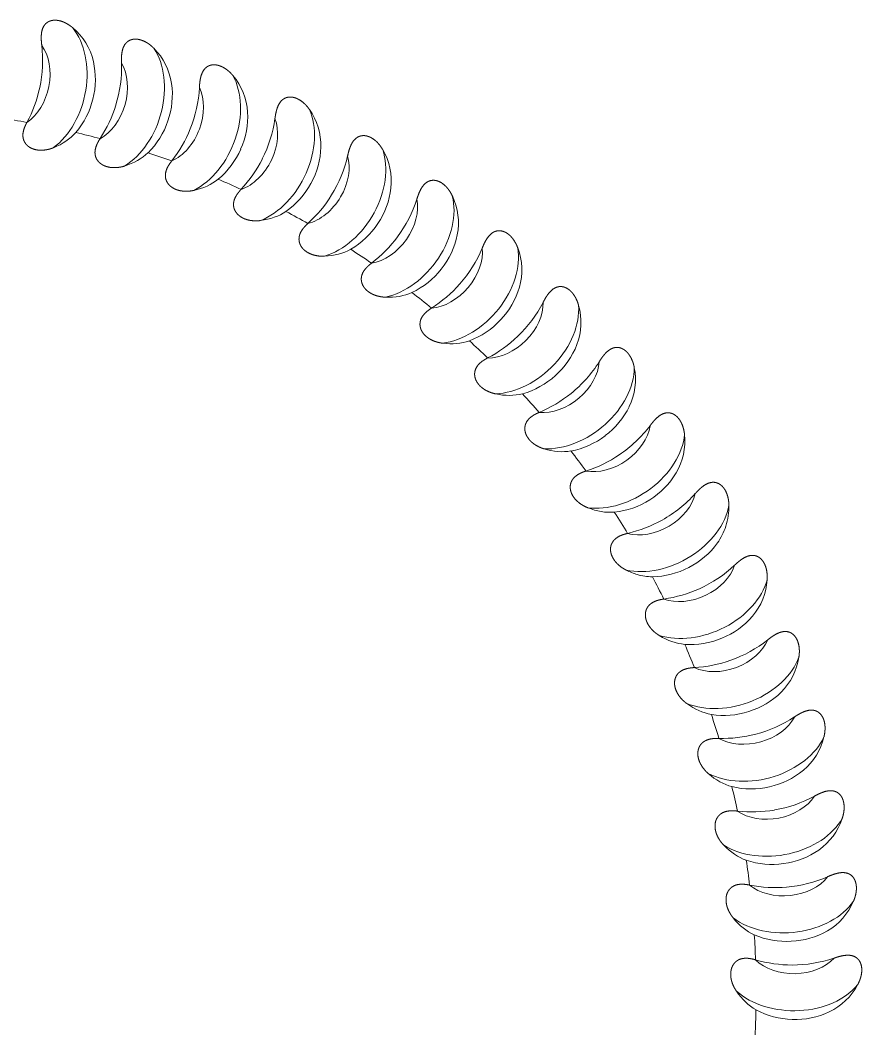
# Model space of a CAD drawing. Extents: x 89 to 513, y -13 to 440.
# Drawn here: x 476.68 to 502.39, y 206.67 to 237.55 of the extents above; entities that cross this region are included whole.
import ezdxf

# ---------------------------------------------------------------- set-up
doc = ezdxf.new("R2010")
doc.units = 0
doc.header["$LTSCALE"] = 7
doc.header["$MEASUREMENT"] = 0
doc.layers.add('8', color=252, linetype='CONTINUOUS', lineweight=15)

msp = doc.modelspace()

# ---------------------------------------------------------------- linework, layer by layer
at = {"layer": '8', "ltscale": 0.000101881}
for p, q in [((476.882, 234.422), (476.884, 234.426)), ((479.119, 233.926), (479.121, 233.93)), ((481.306, 233.243), (481.308, 233.246)), ((483.427, 232.376), (483.429, 232.379)), ((485.467, 231.333), (485.47, 231.336)), ((487.411, 230.121), (487.414, 230.123)), ((489.245, 228.748), (489.248, 228.75)), ((490.956, 227.224), (490.96, 227.226)), ((492.532, 225.561), (492.536, 225.563)), ((493.961, 223.77), (493.965, 223.772)), ((495.233, 221.865), (495.237, 221.866)), ((496.339, 219.858), (496.343, 219.859)), ((497.271, 217.765), (497.275, 217.765)), ((498.022, 215.6), (498.026, 215.6)), ((498.586, 213.38), (498.59, 213.379)), ((498.961, 211.119), (498.965, 211.119)), ((499.142, 208.835), (499.146, 208.834))]:
    msp.add_line(p, q, dxfattribs=at)
at = {"layer": '8'}
for centre, radius, start, end in [((477.053, 235.851), 1.913, 13.2589, 49.8431), ((473.423, 236.323), 3.941, 347.7795, 6.6495), ((479.41, 235.336), 1.913, 8.3941, 44.9782), ((476.542, 235.749), 2.434, 345.4761, 12.8481), ((475.834, 236.114), 3.941, 342.9147, 1.7846), ((481.717, 234.624), 1.911, 3.5097, 40.1304), ((473.305, 236.347), 4.062, 331.7592, 347.7907), ((478.893, 235.278), 2.434, 340.6113, 7.9832), ((478.218, 235.701), 3.941, 338.0498, 356.9197), ((476.512, 235.71), 2.454, 319.49, 346.5326), ((475.719, 236.148), 4.062, 326.8944, 342.9259), ((481.195, 234.608), 2.434, 335.7464, 3.1183), ((483.954, 233.717), 1.911, 358.6449, 35.2655), ((472.168, 207.844), 26.996, 79.9393, 81.5667), ((478.86, 235.241), 2.454, 314.6251, 341.6677), ((480.558, 235.088), 3.941, 333.1849, 352.0549), ((472.168, 207.844), 26.996, 75.0745, 76.7018), ((478.106, 235.745), 4.062, 322.0295, 338.061), ((472.168, 207.844), 26.996, 70.2096, 71.837), ((481.159, 234.575), 2.454, 309.7603, 336.8029), ((483.433, 233.746), 2.434, 330.8815, 358.2535), ((486.106, 232.625), 1.911, 353.78, 30.4006), ((480.451, 235.141), 4.062, 317.1646, 333.1961), ((482.839, 234.278), 3.941, 328.3201, 347.19), ((472.168, 207.844), 26.996, 65.3447, 66.9721), ((483.394, 233.716), 2.454, 304.8954, 331.938), ((485.589, 232.698), 2.434, 326.0167, 353.3886), ((482.736, 234.34), 4.062, 312.2998, 328.3313), ((485.042, 233.278), 3.941, 323.4552, 342.3251), ((488.155, 231.353), 1.913, 348.9346, 25.5188), ((472.168, 207.844), 26.996, 60.4799, 62.1072), ((485.547, 232.671), 2.454, 300.0305, 327.0731), ((484.945, 233.349), 4.062, 307.4349, 323.4664), ((487.648, 231.47), 2.434, 321.1518, 348.5237), ((472.168, 207.844), 26.996, 55.615, 57.2424), ((487.152, 232.094), 3.941, 318.5903, 337.4603), ((490.093, 229.913), 1.911, 344.0503, 20.6709), ((487.605, 231.447), 2.454, 295.1657, 322.2083), ((487.062, 232.173), 4.062, 302.57, 318.6015), ((472.168, 207.844), 26.996, 50.7501, 52.3775), ((489.596, 230.072), 2.434, 316.2869, 343.6589), ((489.155, 230.736), 3.941, 313.7255, 332.5954), ((491.9, 228.313), 1.911, 339.1854, 15.806), ((489.551, 230.053), 2.454, 290.3008, 317.3434), ((472.168, 207.844), 26.996, 45.8853, 47.5126), ((489.071, 230.822), 4.062, 297.7052, 313.7367), ((491.418, 228.514), 2.434, 311.4221, 338.794), ((491.035, 229.213), 3.941, 308.8606, 327.7305), ((491.371, 228.498), 2.454, 285.4359, 312.4785), ((493.565, 226.566), 1.911, 334.3205, 10.9412), ((472.168, 207.844), 26.996, 41.0204, 42.6478), ((490.959, 229.306), 4.062, 292.8403, 308.8718), ((493.102, 226.807), 2.434, 306.5572, 333.9291), ((492.779, 227.536), 3.941, 303.9957, 322.8657), ((493.054, 226.795), 2.454, 280.5711, 307.6137), ((495.075, 224.684), 1.911, 329.4557, 6.0763), ((472.168, 207.844), 26.996, 36.1555, 37.7829), ((492.711, 227.635), 4.062, 287.9754, 304.007), ((494.634, 224.963), 2.434, 301.6924, 329.0643), ((494.375, 225.717), 3.941, 299.1309, 318.0008), ((494.586, 224.956), 2.454, 275.7062, 302.7488), ((496.407, 222.682), 1.925, 341.9827, 1.1651), ((472.168, 207.844), 26.996, 31.2907, 32.918), ((494.316, 225.822), 4.062, 283.1106, 299.1421), ((496.382, 222.7), 1.954, 324.7744, 341.6886), ((496.005, 222.996), 2.434, 296.8275, 324.1994), ((495.957, 222.992), 2.453, 270.821, 297.8761), ((495.811, 223.769), 3.941, 294.266, 313.136), ((496.099, 222.516), 1.99, 242.9439, 253.4586), ((495.998, 222.164), 1.624, 253.3349, 269.8025), ((472.168, 207.844), 26.996, 26.4258, 28.0532), ((497.59, 220.571), 1.913, 319.7454, 356.3296), ((495.761, 223.879), 4.062, 278.2457, 294.2772), ((497.204, 220.92), 2.434, 291.9626, 319.3346), ((497.155, 220.921), 2.454, 265.9765, 293.0191), ((472.168, 207.844), 26.996, 21.561, 23.1883), ((497.076, 221.707), 3.941, 289.4012, 308.2711), ((498.579, 218.368), 1.911, 314.8611, 351.4817), ((497.035, 221.82), 4.062, 273.3808, 289.4124), ((498.223, 218.75), 2.434, 287.0978, 314.4697), ((498.174, 218.755), 2.454, 261.1116, 288.1542), ((472.168, 207.844), 26.996, 16.6961, 18.3235), ((498.162, 219.545), 3.941, 284.5363, 303.4062), ((498.131, 219.661), 4.062, 268.516, 284.5475), ((499.377, 216.091), 1.911, 309.9962, 346.6169), ((499.054, 216.501), 2.434, 282.2329, 309.6048), ((499.006, 216.51), 2.454, 256.2468, 283.2894), ((472.168, 207.844), 26.996, 11.8312, 13.4586), ((499.061, 217.298), 3.941, 279.6714, 298.5414), ((499.04, 217.416), 4.062, 263.6511, 279.6826), ((499.978, 213.753), 1.911, 305.1313, 341.752), ((499.691, 214.19), 2.434, 277.368, 304.74), ((472.168, 207.844), 26.996, 6.9664, 8.5937), ((499.644, 214.203), 2.454, 251.3819, 278.4245), ((499.765, 214.983), 3.941, 274.8066, 293.6765), ((499.754, 215.103), 4.062, 258.7862, 274.8178), ((500.379, 211.374), 1.911, 300.2665, 336.8871), ((500.13, 211.833), 2.434, 272.5032, 299.8751), ((500.084, 211.85), 2.454, 246.517, 273.5596), ((472.168, 207.844), 26.996, 2.1015, 3.7289), ((500.271, 212.737), 4.062, 253.9214, 269.9529), ((500.271, 212.617), 3.941, 269.9417, 288.8116), ((500.577, 208.968), 1.911, 295.4016, 332.0223), ((472.168, 207.844), 26.996, 357.2366, 358.864), ((500.323, 209.468), 2.454, 241.6522, 268.6948), ((500.367, 209.446), 2.433, 267.6472, 295.0311)]:
    msp.add_arc(centre, radius, start, end, dxfattribs=at)
at = {"layer": '8', "extrusion": (0, 0, -1)}
for centre, major_axis, ratio, start_param, end_param in [((477.096, 235.579), (0.474, 2.199), 0.707107, 0.525345, 2.467109), ((476.543, 235.698), (0.305, 1.417), 0.707107, 0.56516, 2.51657), ((479.43, 235.061), (0.659, 2.151), 0.707107, 0.525345, 2.467109), ((478.889, 235.226), (0.425, 1.386), 0.707107, 0.56516, 2.51657), ((481.712, 234.347), (0.839, 2.088), 0.707107, 0.525345, 2.467109), ((481.187, 234.558), (0.541, 1.345), 0.707107, 0.56516, 2.51657), ((483.925, 233.442), (1.013, 2.009), 0.707107, 0.525345, 2.467109), ((483.42, 233.697), (0.653, 1.295), 0.707107, 0.56516, 2.51657), ((475.572, 235.926), (-3.01, 1.505), 0.646161, 3.309364, 3.663224), ((477.941, 235.536), (-2.871, 1.755), 0.646161, 3.309364, 3.663224), ((486.054, 232.353), (1.18, 1.916), 0.707107, 0.525345, 2.467109), ((485.572, 232.649), (0.76, 1.235), 0.707107, 0.56516, 2.51657), ((480.269, 234.946), (-2.712, 1.992), 0.646161, 3.309364, 3.663224), ((487.627, 231.423), (0.862, 1.166), 0.707107, 0.56516, 2.51657), ((488.082, 231.087), (1.338, 1.809), 0.707107, 0.525345, 2.467109), ((482.538, 234.162), (-2.534, 2.215), 0.646161, 3.309364, 3.663224), ((484.733, 233.187), (-2.337, 2.422), 0.646161, 3.309364, 3.663224), ((489.571, 230.027), (0.958, 1.088), 0.707107, 0.56516, 2.51657), ((489.996, 229.653), (1.487, 1.689), 0.707107, 0.525345, 2.467109), ((486.836, 232.03), (-2.123, 2.611), 0.646161, 3.309364, 3.663224), ((491.39, 228.471), (1.047, 1.003), 0.707107, 0.56516, 2.51657), ((491.781, 228.063), (1.624, 1.557), 0.707107, 0.525345, 2.467109), ((488.835, 230.699), (-1.894, 2.782), 0.646161, 3.309364, 3.663224), ((493.07, 226.767), (1.128, 0.911), 0.707107, 0.56516, 2.51657), ((493.425, 226.327), (1.751, 1.413), 0.707107, 0.525345, 2.467109), ((490.713, 229.204), (-1.651, 2.933), 0.646161, 3.309364, 3.663224), ((494.599, 224.926), (1.201, 0.812), 0.707107, 0.56516, 2.51657), ((494.916, 224.457), (1.864, 1.26), 0.707107, 0.525345, 2.467109), ((492.458, 227.554), (-1.396, 3.062), 0.646161, 3.309364, 3.663224), ((495.967, 222.962), (1.266, 0.707), 0.707107, 0.56516, 2.51657), ((496.243, 222.468), (1.964, 1.097), 0.707107, 0.525345, 2.467109), ((494.056, 225.762), (-1.132, 3.169), 0.646161, 3.309364, 3.663224), ((497.163, 220.889), (1.321, 0.597), 0.707107, 0.56516, 2.51657), ((497.396, 220.374), (2.05, 0.927), 0.707107, 0.525345, 2.467109), ((496.769, 221.805), (-0.58, 3.315), 0.646161, 3.309364, 3.663224), ((498.18, 218.722), (1.367, 0.483), 0.707107, 0.56516, 2.51657), ((498.368, 218.189), (2.121, 0.75), 0.707107, 0.525345, 2.467109), ((497.865, 219.669), (-0.296, 3.352), 0.646161, 3.309364, 3.663224), ((499.008, 216.477), (1.403, 0.365), 0.707107, 0.56516, 2.51657), ((499.151, 215.93), (2.177, 0.567), 0.707107, 0.525345, 2.467109), ((498.775, 217.447), (-0.011, 3.365), 0.646161, 3.309364, 3.663224), ((499.644, 214.17), (1.429, 0.245), 0.707107, 0.56516, 2.51657), ((499.74, 213.612), (2.218, 0.38), 0.707107, 0.525345, 2.467109), ((499.493, 215.156), (0.274, 3.354), 0.646161, 3.309364, 3.663224), ((500.081, 211.817), (1.445, 0.123), 0.707107, 0.56516, 2.51657), ((500.129, 211.253), (2.242, 0.191), 0.707107, 0.525345, 2.467109), ((500.015, 212.812), (0.558, 3.319), 0.646161, 3.309364, 3.663224), ((500.318, 209.435), (1.45, 0), 0.707107, 0.56516, 2.51657), ((500.318, 208.87), (2.25, 0), 0.707107, 0.525345, 2.467109), ((500.336, 210.433), (0.837, 3.26), 0.646161, 3.309364, 3.663224)]:
    msp.add_ellipse(centre, major_axis=major_axis, ratio=ratio, start_param=start_param, end_param=end_param, dxfattribs=at)
at = {"layer": '8'}
for points, knots in [([(478.286, 237.313), (478.231, 237.361), (478.172, 237.404), (478.109, 237.443), (478.01, 237.493), (477.906, 237.525), (477.871, 237.534), (477.801, 237.546), (477.73, 237.549), (477.696, 237.547), (477.64, 237.539), (477.587, 237.522), (477.567, 237.514), (477.502, 237.483), (477.447, 237.437), (477.415, 237.398), (477.337, 237.265), (477.315, 237.105), (477.316, 236.994), (477.325, 236.886), (477.338, 236.779)], [0, 0, 0, 0, 0, 0, 0.579361, 0.579361, 0.579361, 0.869761, 0.869761, 0.869761, 1.159406, 1.159406, 1.159406, 1.345852, 1.345852, 1.345852, 1.799901, 1.799901, 1.799901, 2.762825, 2.762825, 2.762825, 2.762825, 2.762825, 2.762825]), ([(480.763, 236.688), (480.712, 236.74), (480.657, 236.788), (480.598, 236.833), (480.504, 236.89), (480.403, 236.931), (480.368, 236.943), (480.299, 236.962), (480.229, 236.97), (480.195, 236.971), (480.138, 236.968), (480.084, 236.955), (480.064, 236.949), (479.996, 236.924), (479.938, 236.882), (479.903, 236.847), (479.814, 236.72), (479.778, 236.563), (479.77, 236.452), (479.77, 236.344), (479.773, 236.236)], [0, 0, 0, 0, 0, 0, 0.579361, 0.579361, 0.579361, 0.869761, 0.869761, 0.869761, 1.159406, 1.159406, 1.159406, 1.345852, 1.345852, 1.345852, 1.799901, 1.799901, 1.799901, 2.762825, 2.762825, 2.762825, 2.762825, 2.762825, 2.762825]), ([(483.178, 235.856), (483.132, 235.911), (483.081, 235.964), (483.026, 236.013), (482.937, 236.079), (482.84, 236.128), (482.807, 236.143), (482.739, 236.167), (482.67, 236.181), (482.636, 236.185), (482.579, 236.187), (482.525, 236.179), (482.504, 236.175), (482.434, 236.155), (482.372, 236.119), (482.335, 236.086), (482.235, 235.968), (482.186, 235.814), (482.169, 235.704), (482.159, 235.597), (482.153, 235.489)], [0, 0, 0, 0, 0, 0, 0.579361, 0.579361, 0.579361, 0.869761, 0.869761, 0.869761, 1.159406, 1.159406, 1.159406, 1.345852, 1.345852, 1.345852, 1.799901, 1.799901, 1.799901, 2.762825, 2.762825, 2.762825, 2.762825, 2.762825, 2.762825]), ([(485.514, 234.821), (485.473, 234.881), (485.426, 234.937), (485.375, 234.991), (485.292, 235.064), (485.2, 235.121), (485.168, 235.139), (485.103, 235.169), (485.035, 235.189), (485.001, 235.195), (484.945, 235.202), (484.89, 235.199), (484.869, 235.196), (484.798, 235.182), (484.733, 235.152), (484.693, 235.122), (484.584, 235.013), (484.522, 234.864), (484.495, 234.756), (484.477, 234.649), (484.462, 234.543)], [0, 0, 0, 0, 0, 0, 0.579361, 0.579361, 0.579361, 0.869761, 0.869761, 0.869761, 1.159406, 1.159406, 1.159406, 1.345852, 1.345852, 1.345852, 1.799901, 1.799901, 1.799901, 2.762825, 2.762825, 2.762825, 2.762825, 2.762825, 2.762825]), ([(476.882, 234.422), (476.858, 234.378), (476.836, 234.332), (476.813, 234.281), (476.787, 234.208), (476.77, 234.13), (476.767, 234.108), (476.761, 234.066), (476.761, 234.025), (476.761, 234.007), (476.766, 233.952), (476.777, 233.905), (476.787, 233.876), (476.827, 233.784), (476.882, 233.724), (476.923, 233.689), (477.032, 233.62), (477.149, 233.586), (477.219, 233.574), (477.355, 233.568), (477.496, 233.588), (477.562, 233.603), (477.629, 233.624), (477.697, 233.651)], [0, 0, 0, 0, 0, 0, 0.515581, 0.515581, 0.515581, 0.701027, 0.701027, 0.701027, 0.891334, 0.891334, 0.891334, 1.23864, 1.23864, 1.23864, 2.213092, 2.213092, 2.213092, 3.625906, 3.625906, 3.625906, 4.848673, 4.848673, 4.848673, 4.848673, 4.848673, 4.848673]), ([(479.119, 233.926), (479.092, 233.885), (479.065, 233.841), (479.038, 233.792), (479.006, 233.722), (478.983, 233.645), (478.977, 233.624), (478.969, 233.582), (478.964, 233.541), (478.963, 233.523), (478.963, 233.468), (478.97, 233.42), (478.978, 233.391), (479.01, 233.295), (479.06, 233.231), (479.098, 233.193), (479.2, 233.114), (479.314, 233.07), (479.383, 233.053), (479.518, 233.035), (479.66, 233.044), (479.727, 233.053), (479.796, 233.068), (479.866, 233.09)], [0, 0, 0, 0, 0, 0, 0.515581, 0.515581, 0.515581, 0.701027, 0.701027, 0.701027, 0.891334, 0.891334, 0.891334, 1.23864, 1.23864, 1.23864, 2.213092, 2.213092, 2.213092, 3.625906, 3.625906, 3.625906, 4.848673, 4.848673, 4.848673, 4.848673, 4.848673, 4.848673]), ([(487.754, 233.592), (487.717, 233.655), (487.676, 233.715), (487.63, 233.773), (487.553, 233.853), (487.466, 233.918), (487.436, 233.938), (487.374, 233.973), (487.308, 233.999), (487.275, 234.009), (487.219, 234.02), (487.164, 234.021), (487.143, 234.02), (487.071, 234.013), (487.004, 233.988), (486.961, 233.962), (486.843, 233.862), (486.769, 233.719), (486.733, 233.614), (486.706, 233.509), (486.682, 233.404)], [0, 0, 0, 0, 0, 0, 0.579361, 0.579361, 0.579361, 0.869761, 0.869761, 0.869761, 1.159406, 1.159406, 1.159406, 1.345852, 1.345852, 1.345852, 1.799901, 1.799901, 1.799901, 2.762825, 2.762825, 2.762825, 2.762825, 2.762825, 2.762825]), ([(481.306, 233.243), (481.275, 233.204), (481.245, 233.162), (481.214, 233.116), (481.176, 233.049), (481.146, 232.974), (481.139, 232.953), (481.127, 232.912), (481.119, 232.872), (481.117, 232.854), (481.112, 232.8), (481.115, 232.751), (481.12, 232.721), (481.144, 232.623), (481.188, 232.555), (481.222, 232.514), (481.318, 232.427), (481.428, 232.373), (481.495, 232.35), (481.628, 232.321), (481.77, 232.317), (481.838, 232.321), (481.907, 232.33), (481.979, 232.346)], [0, 0, 0, 0, 0, 0, 0.515581, 0.515581, 0.515581, 0.701027, 0.701027, 0.701027, 0.891334, 0.891334, 0.891334, 1.23864, 1.23864, 1.23864, 2.213092, 2.213092, 2.213092, 3.625906, 3.625906, 3.625906, 4.848673, 4.848673, 4.848673, 4.848673, 4.848673, 4.848673]), ([(489.881, 232.177), (489.85, 232.243), (489.814, 232.307), (489.773, 232.368), (489.704, 232.454), (489.622, 232.526), (489.594, 232.549), (489.535, 232.59), (489.471, 232.621), (489.439, 232.633), (489.385, 232.649), (489.33, 232.655), (489.309, 232.656), (489.236, 232.655), (489.168, 232.635), (489.123, 232.613), (488.997, 232.524), (488.91, 232.387), (488.866, 232.285), (488.83, 232.184), (488.797, 232.081)], [0, 0, 0, 0, 0, 0, 0.579361, 0.579361, 0.579361, 0.869761, 0.869761, 0.869761, 1.159406, 1.159406, 1.159406, 1.345852, 1.345852, 1.345852, 1.799901, 1.799901, 1.799901, 2.762825, 2.762825, 2.762825, 2.762825, 2.762825, 2.762825]), ([(483.427, 232.376), (483.393, 232.34), (483.359, 232.301), (483.324, 232.257), (483.281, 232.194), (483.245, 232.122), (483.236, 232.102), (483.22, 232.062), (483.209, 232.023), (483.205, 232.005), (483.196, 231.951), (483.195, 231.902), (483.197, 231.872), (483.213, 231.773), (483.251, 231.701), (483.282, 231.657), (483.37, 231.562), (483.474, 231.5), (483.54, 231.471), (483.669, 231.43), (483.811, 231.415), (483.879, 231.413), (483.949, 231.416), (484.021, 231.425)], [0, 0, 0, 0, 0, 0, 0.515581, 0.515581, 0.515581, 0.701027, 0.701027, 0.701027, 0.891334, 0.891334, 0.891334, 1.23864, 1.23864, 1.23864, 2.213092, 2.213092, 2.213092, 3.625906, 3.625906, 3.625906, 4.848673, 4.848673, 4.848673, 4.848673, 4.848673, 4.848673]), ([(485.467, 231.333), (485.43, 231.3), (485.393, 231.264), (485.354, 231.223), (485.306, 231.164), (485.264, 231.095), (485.253, 231.076), (485.234, 231.037), (485.22, 230.999), (485.215, 230.982), (485.201, 230.929), (485.195, 230.88), (485.195, 230.85), (485.203, 230.75), (485.234, 230.675), (485.261, 230.629), (485.341, 230.527), (485.44, 230.456), (485.502, 230.421), (485.628, 230.37), (485.768, 230.343), (485.835, 230.335), (485.905, 230.332), (485.979, 230.335)], [0, 0, 0, 0, 0, 0, 0.515581, 0.515581, 0.515581, 0.701027, 0.701027, 0.701027, 0.891334, 0.891334, 0.891334, 1.23864, 1.23864, 1.23864, 2.213092, 2.213092, 2.213092, 3.625906, 3.625906, 3.625906, 4.848673, 4.848673, 4.848673, 4.848673, 4.848673, 4.848673]), ([(491.881, 230.587), (491.856, 230.656), (491.825, 230.722), (491.79, 230.787), (491.728, 230.878), (491.653, 230.957), (491.626, 230.982), (491.571, 231.028), (491.51, 231.064), (491.479, 231.079), (491.427, 231.099), (491.372, 231.11), (491.351, 231.113), (491.279, 231.118), (491.209, 231.104), (491.162, 231.086), (491.029, 231.008), (490.932, 230.879), (490.879, 230.781), (490.834, 230.683), (490.793, 230.583)], [0, 0, 0, 0, 0, 0, 0.579361, 0.579361, 0.579361, 0.869761, 0.869761, 0.869761, 1.159406, 1.159406, 1.159406, 1.345852, 1.345852, 1.345852, 1.799901, 1.799901, 1.799901, 2.762825, 2.762825, 2.762825, 2.762825, 2.762825, 2.762825]), ([(487.411, 230.121), (487.371, 230.091), (487.332, 230.058), (487.29, 230.021), (487.236, 229.966), (487.188, 229.9), (487.176, 229.883), (487.154, 229.846), (487.137, 229.809), (487.13, 229.792), (487.111, 229.741), (487.102, 229.693), (487.099, 229.663), (487.098, 229.562), (487.123, 229.485), (487.146, 229.436), (487.217, 229.328), (487.31, 229.249), (487.369, 229.209), (487.49, 229.147), (487.627, 229.108), (487.693, 229.095), (487.763, 229.086), (487.836, 229.083)], [0, 0, 0, 0, 0, 0, 0.515581, 0.515581, 0.515581, 0.701027, 0.701027, 0.701027, 0.891334, 0.891334, 0.891334, 1.23864, 1.23864, 1.23864, 2.213092, 2.213092, 2.213092, 3.625906, 3.625906, 3.625906, 4.848673, 4.848673, 4.848673, 4.848673, 4.848673, 4.848673]), ([(493.739, 228.834), (493.719, 228.904), (493.695, 228.973), (493.664, 229.04), (493.611, 229.136), (493.543, 229.222), (493.518, 229.249), (493.467, 229.299), (493.409, 229.34), (493.38, 229.358), (493.329, 229.382), (493.276, 229.398), (493.255, 229.402), (493.184, 229.413), (493.113, 229.406), (493.065, 229.391), (492.925, 229.325), (492.817, 229.205), (492.756, 229.112), (492.703, 229.018), (492.654, 228.922)], [0, 0, 0, 0, 0, 0, 0.579361, 0.579361, 0.579361, 0.869761, 0.869761, 0.869761, 1.159406, 1.159406, 1.159406, 1.345852, 1.345852, 1.345852, 1.799901, 1.799901, 1.799901, 2.762825, 2.762825, 2.762825, 2.762825, 2.762825, 2.762825]), ([(489.245, 228.748), (489.203, 228.721), (489.161, 228.692), (489.116, 228.658), (489.058, 228.608), (489.005, 228.547), (488.991, 228.53), (488.966, 228.496), (488.945, 228.46), (488.937, 228.444), (488.914, 228.394), (488.901, 228.347), (488.896, 228.318), (488.886, 228.218), (488.905, 228.139), (488.924, 228.088), (488.984, 227.974), (489.07, 227.887), (489.126, 227.843), (489.241, 227.771), (489.374, 227.721), (489.439, 227.702), (489.508, 227.687), (489.581, 227.678)], [0, 0, 0, 0, 0, 0, 0.515581, 0.515581, 0.515581, 0.701027, 0.701027, 0.701027, 0.891334, 0.891334, 0.891334, 1.23864, 1.23864, 1.23864, 2.213092, 2.213092, 2.213092, 3.625906, 3.625906, 3.625906, 4.848673, 4.848673, 4.848673, 4.848673, 4.848673, 4.848673]), ([(495.441, 226.929), (495.428, 227), (495.409, 227.071), (495.385, 227.141), (495.339, 227.241), (495.279, 227.332), (495.257, 227.361), (495.21, 227.415), (495.156, 227.461), (495.128, 227.481), (495.08, 227.51), (495.028, 227.53), (495.008, 227.536), (494.937, 227.553), (494.866, 227.552), (494.817, 227.541), (494.672, 227.487), (494.554, 227.377), (494.486, 227.289), (494.425, 227.2), (494.368, 227.109)], [0, 0, 0, 0, 0, 0, 0.579361, 0.579361, 0.579361, 0.869761, 0.869761, 0.869761, 1.159406, 1.159406, 1.159406, 1.345852, 1.345852, 1.345852, 1.799901, 1.799901, 1.799901, 2.762825, 2.762825, 2.762825, 2.762825, 2.762825, 2.762825]), ([(490.956, 227.224), (490.912, 227.201), (490.868, 227.176), (490.82, 227.146), (490.758, 227.101), (490.7, 227.045), (490.685, 227.029), (490.657, 226.997), (490.633, 226.963), (490.624, 226.948), (490.597, 226.9), (490.58, 226.854), (490.572, 226.825), (490.554, 226.726), (490.566, 226.646), (490.58, 226.594), (490.631, 226.476), (490.709, 226.382), (490.761, 226.333), (490.87, 226.251), (490.998, 226.19), (491.061, 226.165), (491.129, 226.145), (491.2, 226.129)], [0, 0, 0, 0, 0, 0, 0.515581, 0.515581, 0.515581, 0.701027, 0.701027, 0.701027, 0.891334, 0.891334, 0.891334, 1.23864, 1.23864, 1.23864, 2.213092, 2.213092, 2.213092, 3.625906, 3.625906, 3.625906, 4.848673, 4.848673, 4.848673, 4.848673, 4.848673, 4.848673]), ([(492.532, 225.561), (492.486, 225.542), (492.44, 225.52), (492.39, 225.495), (492.324, 225.455), (492.261, 225.404), (492.245, 225.39), (492.214, 225.36), (492.188, 225.328), (492.177, 225.314), (492.146, 225.269), (492.125, 225.225), (492.115, 225.196), (492.089, 225.099), (492.094, 225.018), (492.104, 224.965), (492.145, 224.843), (492.214, 224.743), (492.262, 224.689), (492.363, 224.599), (492.486, 224.527), (492.547, 224.497), (492.612, 224.471), (492.682, 224.45)], [0, 0, 0, 0, 0, 0, 0.515581, 0.515581, 0.515581, 0.701027, 0.701027, 0.701027, 0.891334, 0.891334, 0.891334, 1.23864, 1.23864, 1.23864, 2.213092, 2.213092, 2.213092, 3.625906, 3.625906, 3.625906, 4.848673, 4.848673, 4.848673, 4.848673, 4.848673, 4.848673]), ([(496.976, 224.886), (496.968, 224.959), (496.956, 225.031), (496.937, 225.102), (496.9, 225.206), (496.848, 225.302), (496.828, 225.332), (496.786, 225.39), (496.737, 225.441), (496.711, 225.463), (496.665, 225.496), (496.615, 225.52), (496.595, 225.529), (496.527, 225.551), (496.455, 225.556), (496.406, 225.55), (496.257, 225.508), (496.13, 225.408), (496.054, 225.326), (495.986, 225.243), (495.921, 225.157)], [0, 0, 0, 0, 0, 0, 0.579361, 0.579361, 0.579361, 0.869761, 0.869761, 0.869761, 1.159406, 1.159406, 1.159406, 1.345852, 1.345852, 1.345852, 1.799901, 1.799901, 1.799901, 2.762825, 2.762825, 2.762825, 2.762825, 2.762825, 2.762825]), ([(493.961, 223.77), (493.914, 223.755), (493.866, 223.738), (493.814, 223.716), (493.745, 223.682), (493.678, 223.637), (493.661, 223.624), (493.628, 223.596), (493.599, 223.567), (493.587, 223.554), (493.552, 223.512), (493.527, 223.469), (493.515, 223.442), (493.48, 223.348), (493.478, 223.266), (493.484, 223.213), (493.514, 223.087), (493.575, 222.982), (493.618, 222.925), (493.712, 222.826), (493.827, 222.744), (493.886, 222.709), (493.949, 222.677), (494.017, 222.65)], [0, 0, 0, 0, 0, 0, 0.515581, 0.515581, 0.515581, 0.701027, 0.701027, 0.701027, 0.891334, 0.891334, 0.891334, 1.23864, 1.23864, 1.23864, 2.213092, 2.213092, 2.213092, 3.625906, 3.625906, 3.625906, 4.848673, 4.848673, 4.848673, 4.848673, 4.848673, 4.848673]), ([(498.332, 222.721), (498.33, 222.794), (498.324, 222.867), (498.312, 222.94), (498.284, 223.046), (498.239, 223.146), (498.223, 223.178), (498.186, 223.239), (498.14, 223.294), (498.117, 223.318), (498.074, 223.355), (498.026, 223.383), (498.007, 223.393), (497.941, 223.421), (497.87, 223.432), (497.82, 223.43), (497.668, 223.401), (497.533, 223.312), (497.451, 223.238), (497.376, 223.16), (497.304, 223.08)], [0, 0, 0, 0, 0, 0, 0.579361, 0.579361, 0.579361, 0.869761, 0.869761, 0.869761, 1.159406, 1.159406, 1.159406, 1.345852, 1.345852, 1.345852, 1.799901, 1.799901, 1.799901, 2.762825, 2.762825, 2.762825, 2.762825, 2.762825, 2.762825]), ([(495.233, 221.865), (495.185, 221.853), (495.135, 221.84), (495.082, 221.823), (495.01, 221.795), (494.94, 221.755), (494.922, 221.744), (494.886, 221.72), (494.855, 221.693), (494.842, 221.681), (494.804, 221.642), (494.776, 221.602), (494.761, 221.575), (494.718, 221.484), (494.709, 221.403), (494.71, 221.35), (494.73, 221.222), (494.782, 221.112), (494.82, 221.051), (494.905, 220.945), (495.013, 220.853), (495.068, 220.813), (495.128, 220.777), (495.193, 220.744)], [0, 0, 0, 0, 0, 0, 0.515581, 0.515581, 0.515581, 0.701027, 0.701027, 0.701027, 0.891334, 0.891334, 0.891334, 1.23864, 1.23864, 1.23864, 2.213092, 2.213092, 2.213092, 3.625906, 3.625906, 3.625906, 4.848673, 4.848673, 4.848673, 4.848673, 4.848673, 4.848673]), ([(499.499, 220.448), (499.504, 220.521), (499.504, 220.594), (499.498, 220.668), (499.479, 220.777), (499.443, 220.88), (499.429, 220.913), (499.397, 220.977), (499.357, 221.036), (499.335, 221.062), (499.296, 221.102), (499.251, 221.135), (499.233, 221.146), (499.169, 221.18), (499.099, 221.196), (499.049, 221.199), (498.896, 221.183), (498.754, 221.105), (498.665, 221.038), (498.584, 220.967), (498.505, 220.893)], [0, 0, 0, 0, 0, 0, 0.579361, 0.579361, 0.579361, 0.869761, 0.869761, 0.869761, 1.159406, 1.159406, 1.159406, 1.345852, 1.345852, 1.345852, 1.799901, 1.799901, 1.799901, 2.762825, 2.762825, 2.762825, 2.762825, 2.762825, 2.762825]), ([(496.339, 219.858), (496.29, 219.851), (496.239, 219.842), (496.185, 219.83), (496.111, 219.808), (496.038, 219.774), (496.018, 219.764), (495.981, 219.743), (495.948, 219.719), (495.934, 219.708), (495.892, 219.672), (495.861, 219.635), (495.844, 219.61), (495.794, 219.523), (495.778, 219.443), (495.774, 219.389), (495.783, 219.261), (495.825, 219.146), (495.858, 219.083), (495.934, 218.97), (496.034, 218.869), (496.085, 218.825), (496.142, 218.783), (496.204, 218.745)], [0, 0, 0, 0, 0, 0, 0.515581, 0.515581, 0.515581, 0.701027, 0.701027, 0.701027, 0.891334, 0.891334, 0.891334, 1.23864, 1.23864, 1.23864, 2.213092, 2.213092, 2.213092, 3.625906, 3.625906, 3.625906, 4.848673, 4.848673, 4.848673, 4.848673, 4.848673, 4.848673]), ([(500.469, 218.085), (500.481, 218.157), (500.487, 218.23), (500.487, 218.304), (500.477, 218.414), (500.45, 218.519), (500.439, 218.554), (500.413, 218.621), (500.378, 218.682), (500.358, 218.71), (500.322, 218.754), (500.28, 218.79), (500.263, 218.803), (500.202, 218.842), (500.134, 218.864), (500.085, 218.871), (499.93, 218.868), (499.783, 218.803), (499.689, 218.743), (499.602, 218.679), (499.517, 218.613)], [0, 0, 0, 0, 0, 0, 0.579361, 0.579361, 0.579361, 0.869761, 0.869761, 0.869761, 1.159406, 1.159406, 1.159406, 1.345852, 1.345852, 1.345852, 1.799901, 1.799901, 1.799901, 2.762825, 2.762825, 2.762825, 2.762825, 2.762825, 2.762825]), ([(497.271, 217.765), (497.221, 217.762), (497.17, 217.757), (497.115, 217.75), (497.039, 217.734), (496.963, 217.707), (496.943, 217.699), (496.904, 217.681), (496.869, 217.66), (496.854, 217.65), (496.81, 217.618), (496.775, 217.583), (496.756, 217.56), (496.699, 217.477), (496.677, 217.399), (496.669, 217.346), (496.666, 217.217), (496.699, 217.099), (496.726, 217.033), (496.791, 216.914), (496.883, 216.805), (496.93, 216.757), (496.983, 216.71), (497.042, 216.667)], [0, 0, 0, 0, 0, 0, 0.515581, 0.515581, 0.515581, 0.701027, 0.701027, 0.701027, 0.891334, 0.891334, 0.891334, 1.23864, 1.23864, 1.23864, 2.213092, 2.213092, 2.213092, 3.625906, 3.625906, 3.625906, 4.848673, 4.848673, 4.848673, 4.848673, 4.848673, 4.848673]), ([(501.236, 215.648), (501.253, 215.719), (501.265, 215.791), (501.272, 215.865), (501.272, 215.975), (501.254, 216.082), (501.246, 216.118), (501.225, 216.187), (501.195, 216.251), (501.178, 216.281), (501.146, 216.327), (501.107, 216.366), (501.091, 216.381), (501.034, 216.425), (500.968, 216.453), (500.92, 216.464), (500.765, 216.474), (500.613, 216.422), (500.514, 216.37), (500.422, 216.314), (500.332, 216.254)], [0, 0, 0, 0, 0, 0, 0.579361, 0.579361, 0.579361, 0.869761, 0.869761, 0.869761, 1.159406, 1.159406, 1.159406, 1.345852, 1.345852, 1.345852, 1.799901, 1.799901, 1.799901, 2.762825, 2.762825, 2.762825, 2.762825, 2.762825, 2.762825]), ([(498.022, 215.6), (497.972, 215.602), (497.921, 215.601), (497.865, 215.599), (497.788, 215.589), (497.71, 215.569), (497.69, 215.562), (497.649, 215.547), (497.613, 215.53), (497.597, 215.521), (497.55, 215.493), (497.513, 215.461), (497.492, 215.439), (497.428, 215.362), (497.399, 215.286), (497.386, 215.234), (497.373, 215.105), (497.395, 214.985), (497.417, 214.917), (497.472, 214.793), (497.554, 214.677), (497.597, 214.624), (497.646, 214.574), (497.701, 214.526)], [0, 0, 0, 0, 0, 0, 0.515581, 0.515581, 0.515581, 0.701027, 0.701027, 0.701027, 0.891334, 0.891334, 0.891334, 1.23864, 1.23864, 1.23864, 2.213092, 2.213092, 2.213092, 3.625906, 3.625906, 3.625906, 4.848673, 4.848673, 4.848673, 4.848673, 4.848673, 4.848673]), ([(501.793, 213.155), (501.816, 213.224), (501.834, 213.295), (501.847, 213.368), (501.856, 213.478), (501.848, 213.586), (501.843, 213.622), (501.828, 213.692), (501.804, 213.759), (501.789, 213.79), (501.761, 213.839), (501.726, 213.881), (501.711, 213.897), (501.658, 213.946), (501.595, 213.979), (501.547, 213.994), (501.394, 214.017), (501.237, 213.978), (501.135, 213.936), (501.038, 213.887), (500.944, 213.836)], [0, 0, 0, 0, 0, 0, 0.579361, 0.579361, 0.579361, 0.869761, 0.869761, 0.869761, 1.159406, 1.159406, 1.159406, 1.345852, 1.345852, 1.345852, 1.799901, 1.799901, 1.799901, 2.762825, 2.762825, 2.762825, 2.762825, 2.762825, 2.762825]), ([(498.586, 213.38), (498.537, 213.385), (498.486, 213.389), (498.43, 213.391), (498.353, 213.389), (498.273, 213.375), (498.252, 213.37), (498.211, 213.359), (498.173, 213.344), (498.156, 213.337), (498.107, 213.312), (498.067, 213.284), (498.045, 213.264), (497.974, 213.193), (497.939, 213.119), (497.922, 213.068), (497.898, 212.942), (497.91, 212.82), (497.925, 212.751), (497.97, 212.622), (498.042, 212.499), (498.08, 212.444), (498.125, 212.389), (498.175, 212.336)], [0, 0, 0, 0, 0, 0, 0.515581, 0.515581, 0.515581, 0.701027, 0.701027, 0.701027, 0.891334, 0.891334, 0.891334, 1.23864, 1.23864, 1.23864, 2.213092, 2.213092, 2.213092, 3.625906, 3.625906, 3.625906, 4.848673, 4.848673, 4.848673, 4.848673, 4.848673, 4.848673]), ([(502.137, 210.623), (502.166, 210.69), (502.19, 210.759), (502.209, 210.831), (502.227, 210.94), (502.228, 211.048), (502.226, 211.085), (502.217, 211.156), (502.198, 211.224), (502.187, 211.256), (502.163, 211.307), (502.131, 211.353), (502.118, 211.37), (502.069, 211.423), (502.009, 211.462), (501.963, 211.481), (501.812, 211.517), (501.653, 211.491), (501.547, 211.457), (501.447, 211.417), (501.348, 211.374)], [0, 0, 0, 0, 0, 0, 0.579361, 0.579361, 0.579361, 0.869761, 0.869761, 0.869761, 1.159406, 1.159406, 1.159406, 1.345852, 1.345852, 1.345852, 1.799901, 1.799901, 1.799901, 2.762825, 2.762825, 2.762825, 2.762825, 2.762825, 2.762825]), ([(498.961, 211.119), (498.912, 211.129), (498.861, 211.137), (498.806, 211.144), (498.729, 211.148), (498.648, 211.141), (498.627, 211.138), (498.585, 211.13), (498.545, 211.119), (498.528, 211.113), (498.477, 211.093), (498.435, 211.068), (498.411, 211.05), (498.335, 210.985), (498.293, 210.915), (498.272, 210.865), (498.237, 210.741), (498.239, 210.619), (498.249, 210.548), (498.282, 210.417), (498.343, 210.288), (498.377, 210.229), (498.417, 210.171), (498.463, 210.114)], [0, 0, 0, 0, 0, 0, 0.515581, 0.515581, 0.515581, 0.701027, 0.701027, 0.701027, 0.891334, 0.891334, 0.891334, 1.23864, 1.23864, 1.23864, 2.213092, 2.213092, 2.213092, 3.625906, 3.625906, 3.625906, 4.848673, 4.848673, 4.848673, 4.848673, 4.848673, 4.848673]), ([(499.142, 208.835), (499.094, 208.849), (499.044, 208.862), (498.989, 208.873), (498.913, 208.884), (498.832, 208.883), (498.811, 208.882), (498.768, 208.878), (498.728, 208.87), (498.711, 208.866), (498.658, 208.85), (498.614, 208.829), (498.588, 208.813), (498.507, 208.754), (498.46, 208.688), (498.434, 208.641), (498.389, 208.52), (498.381, 208.398), (498.384, 208.327), (498.406, 208.193), (498.456, 208.06), (498.485, 207.998), (498.52, 207.937), (498.56, 207.876)], [0, 0, 0, 0, 0, 0, 0.515581, 0.515581, 0.515581, 0.701027, 0.701027, 0.701027, 0.891334, 0.891334, 0.891334, 1.23864, 1.23864, 1.23864, 2.213092, 2.213092, 2.213092, 3.625906, 3.625906, 3.625906, 4.848673, 4.848673, 4.848673, 4.848673, 4.848673, 4.848673]), ([(502.264, 208.072), (502.299, 208.136), (502.329, 208.203), (502.354, 208.272), (502.381, 208.379), (502.391, 208.488), (502.392, 208.524), (502.39, 208.596), (502.377, 208.665), (502.368, 208.698), (502.348, 208.751), (502.321, 208.799), (502.309, 208.817), (502.265, 208.874), (502.208, 208.918), (502.164, 208.941), (502.017, 208.989), (501.856, 208.977), (501.748, 208.953), (501.644, 208.921), (501.542, 208.886)], [0, 0, 0, 0, 0, 0, 0.579361, 0.579361, 0.579361, 0.869761, 0.869761, 0.869761, 1.159406, 1.159406, 1.159406, 1.345852, 1.345852, 1.345852, 1.799901, 1.799901, 1.799901, 2.762825, 2.762825, 2.762825, 2.762825, 2.762825, 2.762825])]:
    msp.add_open_spline(points, degree=5, knots=knots, dxfattribs=at)

doc.saveas('drawing.dxf')
